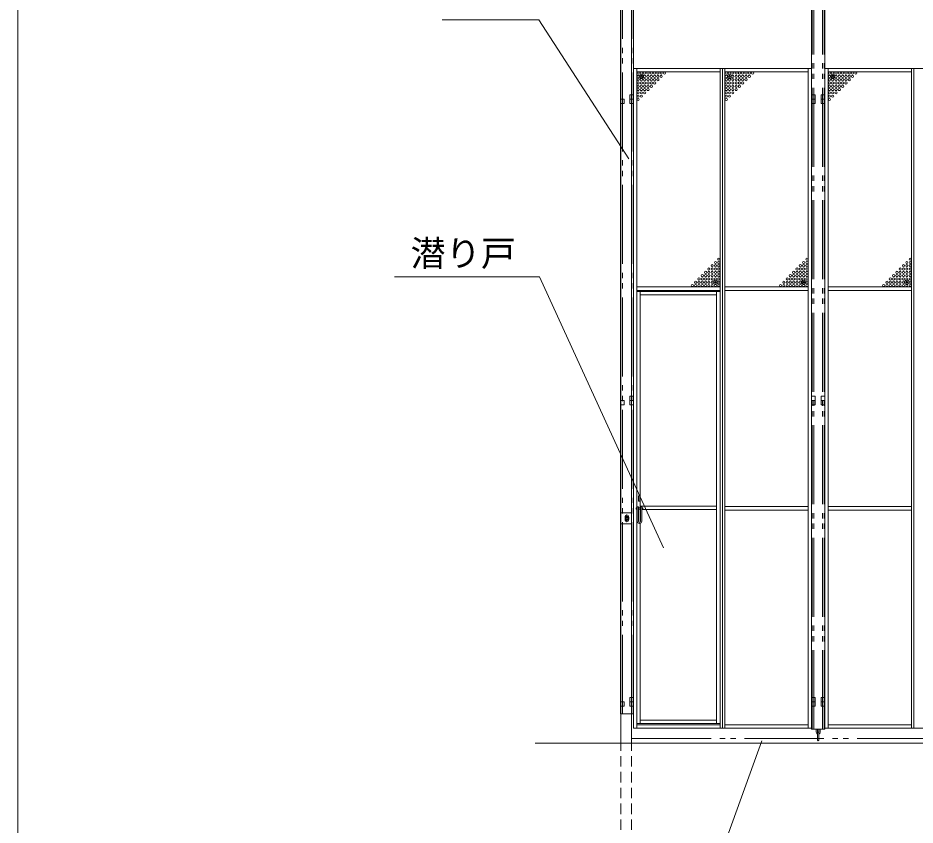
# Model space of a CAD drawing. Units: millimetres, scale not verified. Extents: x -9305 to 9305, y -6415 to 6415.
# Drawn here: x -9305 to -5223, y -3630 to 44 of the extents above; entities that cross this region are included whole.
import ezdxf
from ezdxf.enums import TextEntityAlignment as Align

# ---------------------------------------------------------------- set-up
doc = ezdxf.new("R2010")
doc.units = ezdxf.units.MM
doc.header["$LTSCALE"] = 40
doc.header["$PDMODE"] = 32
doc.header["$PDSIZE"] = 20
doc.linetypes.add('DASHED1', pattern=[1.8, 1.2, -0.6])
doc.linetypes.add('DOUBLE_CHAIN2', pattern=[12.8, 9, -1, 0.6, -0.6, 0.6, -1])
for name, color, linetype, lineweight in [('0-3_CLG-36', 134, 'Continuous', 18), ('0-7_TEXT', 134, 'Continuous', 18), ('0-8_ﾒッｼュﾊﾟﾈﾙ用ﾌﾞﾛッｸ', 134, 'Continuous', 18), ('0-A_図面枠', 134, 'Continuous', 18), ('0-B_寸法', 134, 'Continuous', 18)]:
    doc.layers.add(name, color=color, linetype=linetype, lineweight=lineweight)
doc.styles.add('ＭＳ ゴシック', font='')
doc.styles.get('ＭＳ ゴシック').set_extended_font_data('MS Gothic')

msp = doc.modelspace()

# ---------------------------------------------------------------- linework, layer by layer
at = {"layer": '0-3_CLG-36'}
for p, q in [((-6561.78, -3257.28), (-6561.78, 1165.85)), ((-6513.18, 1164.96), (-6513.18, -3257.28)), ((-5693.49, -3193.67), (-5693.49, 1026.12)), ((-5633.49, -3193.67), (-5633.49, 1026.12)), ((-6563.49, -3123.67), (-6563.49, 551.14)), ((-6503.49, 551.14), (-6503.49, -3123.67)), ((-6503.79, -185.87), (-5693.79, -185.87)), ((-6488.79, -3188.87), (-6488.79, -185.87)), ((-6488.79, -200.87), (-6109.79, -200.87)), ((-6109.79, -3188.87), (-6109.79, -185.87)), ((-6098.79, -3188.87), (-6098.79, -185.87)), ((-6087.79, -3188.87), (-6087.79, -185.87)), ((-6087.79, -200.87), (-5708.79, -200.87)), ((-5708.79, -3188.87), (-5708.79, -185.87)), ((-5693.79, -185.87), (-5693.79, -3188.87)), ((-5633.19, -185.87), (-4823.19, -185.87)), ((-5618.19, -3188.87), (-5618.19, -185.87)), ((-5618.19, -200.87), (-5239.19, -200.87)), ((-5239.19, -3188.87), (-5239.19, -185.87)), ((-5228.19, -3188.87), (-5228.19, -185.87)), ((-6503.79, -305.87), (-6520.79, -305.87)), ((-6520.79, -325.87), (-6503.49, -325.87)), ((-5633.19, -305.87), (-5650.19, -305.87)), ((-5650.19, -325.87), (-5633.19, -325.87)), ((-5693.49, -348.81), (-5693.49, -328.81)), ((-5633.49, -348.81), (-5633.49, -328.81)), ((-6488.79, -1179.87), (-6109.79, -1179.87)), ((-6087.79, -1179.87), (-5708.79, -1179.87)), ((-5618.19, -1179.87), (-5239.19, -1179.87)), ((-6488.79, -1195.87), (-6109.79, -1195.87)), ((-6488.79, -1200.51), (-6110.19, -1200.51)), ((-6473.59, -1200.51), (-6473.59, -2186.2)), ((-6473.59, -1215.51), (-6125.38, -1215.51)), ((-6125.38, -1200.51), (-6125.38, -3167.87)), ((-6110.19, -1197.51), (-6110.19, -3173.87)), ((-6087.79, -1195.87), (-5708.79, -1195.87)), ((-5618.19, -1195.87), (-5239.19, -1195.87)), ((-5693.49, -1698.74), (-5693.49, -1718.74)), ((-5633.49, -1698.74), (-5633.49, -1718.74)), ((-6486.76, -2191.26), (-6491.83, -2191.26)), ((-6481.7, -2186.2), (-6471.57, -2186.2)), ((-6471.57, -2191.26), (-6481.7, -2191.26)), ((-6473.59, -2178.09), (-6125.38, -2178.09)), ((-6473.59, -2191.26), (-6473.59, -2251.03)), ((-6473.59, -2193.29), (-6471.57, -2193.29)), ((-6466.5, -2186.2), (-6461.44, -2186.2)), ((-6125.38, -2193.29), (-6466.5, -2193.29)), ((-6087.79, -2179.87), (-5708.79, -2179.87)), ((-6087.79, -2195.87), (-5708.79, -2195.87)), ((-5618.19, -2179.87), (-5239.19, -2179.87)), ((-5618.19, -2195.87), (-5239.19, -2195.87)), ((-6540.99, -2225.85), (-6540.99, -2241.85)), ((-6525.99, -2225.85), (-6525.99, -2241.85)), ((-6473.59, -2256.64), (-6473.59, -3167.87)), ((-5693.49, -3068.67), (-5693.49, -3088.67)), ((-5633.49, -3068.67), (-5633.49, -3088.67)), ((-6488.79, -3167.87), (-6110.19, -3167.87)), ((-6488.79, -3173.87), (-6109.79, -3173.87)), ((-6473.59, -3152.87), (-6125.38, -3152.87)), ((-6087.79, -3173.87), (-5708.79, -3173.87)), ((-5618.19, -3173.87), (-5239.19, -3173.87)), ((-5693.49, -3193.88), (-5633.49, -3193.88)), ((-5671.99, -3193.88), (-5671.99, -3207.38)), ((-5666.99, -3193.88), (-5666.99, -3207.38)), ((-5665.99, -3208.38), (-5665.99, -3243.38)), ((-5660.99, -3208.38), (-5660.99, -3243.38)), ((-5659.99, -3193.88), (-5659.99, -3207.38)), ((-5654.99, -3193.88), (-5654.99, -3207.38)), ((-2443.16, -3257.28), (-6951.29, -3257.28)), ((-6561.78, -3243.76), (-6561.78, -3257.28)), ((-6513.18, -3243.76), (-6513.18, -3257.28))]:
    msp.add_line(p, q, dxfattribs=at)
at = {"layer": '0-3_CLG-36', "linetype": 'DOUBLE_CHAIN2'}
for p, q in [((-5691.19, -3193.67), (-5691.19, 1026.12)), ((-5683.49, -3193.67), (-5683.49, 1026.12)), ((-5643.49, -3193.67), (-5643.49, 1026.12)), ((-5635.79, -3193.67), (-5635.79, 1026.12)), ((-6561.19, -3123.67), (-6561.19, 551.14)), ((-6553.49, -3123.67), (-6553.49, 551.14)), ((-6513.49, -3123.67), (-6513.49, 551.14)), ((-6505.79, -3123.67), (-6505.79, 551.14)), ((-6503.49, -3123.85), (-6563.49, -3123.85))]:
    msp.add_line(p, q, dxfattribs=at)
at = {"layer": '0-3_CLG-36', "linetype": 'DASHED1'}
for p, q in [((-6561.78, -3243.76), (-6561.78, -4257.28)), ((-6513.18, -3243.76), (-6513.18, -4257.28))]:
    msp.add_line(p, q, dxfattribs=at)
at = {"layer": '0-3_CLG-36'}
for points in [[(-6503.79, -185.87), (-6503.79, -3188.87), (-5693.79, -3188.87)], [(-5633.19, -185.87), (-5633.19, -3188.87), (-4823.19, -3188.87)], [(-6563.49, -345.87), (-6546.19, -345.87), (-6546.19, -325.87), (-6563.49, -325.87)], [(-6503.49, -345.87), (-6520.79, -345.87), (-6520.79, -305.87)], [(-5693.79, -305.87), (-5676.79, -305.87), (-5676.79, -325.87), (-5693.79, -325.87)], [(-5676.79, -325.87), (-5676.79, -345.87), (-5693.49, -345.87)], [(-5650.19, -305.87), (-5650.19, -345.87), (-5633.49, -345.87)], [(-6563.49, -1717.37), (-6546.19, -1717.37), (-6546.19, -1697.37), (-6563.49, -1697.37)], [(-6503.79, -1677.37), (-6520.79, -1677.37), (-6520.79, -1697.37), (-6503.79, -1697.37)], [(-6503.49, -1717.37), (-6520.79, -1717.37), (-6520.79, -1697.37), (-6503.49, -1697.37)], [(-5693.79, -1677.37), (-5676.79, -1677.37), (-5676.79, -1697.37), (-5693.79, -1697.37)], [(-5693.49, -1717.37), (-5676.79, -1717.37), (-5676.79, -1697.37), (-5693.49, -1697.37)], [(-5633.19, -1677.37), (-5650.19, -1677.37), (-5650.19, -1697.37), (-5633.19, -1697.37)], [(-5633.49, -1717.37), (-5650.19, -1717.37), (-5650.19, -1697.37), (-5633.49, -1697.37)], [(-6491.83, -2191.26), (-6491.83, -2186.2), (-6486.76, -2186.2)], [(-6481.7, -2246.98), (-6481.7, -2181.13), (-6486.76, -2181.13), (-6486.76, -2246.98)], [(-6466.5, -2246.98), (-6466.5, -2181.13), (-6471.57, -2181.13), (-6471.57, -2246.98)], [(-6461.44, -2186.2), (-6461.44, -2191.26), (-6466.5, -2191.26)], [(-6563.49, -2258.85), (-6513.49, -2258.85), (-6513.49, -2208.85), (-6563.49, -2208.85)], [(-6503.79, -3068.87), (-6520.79, -3068.87), (-6520.79, -3048.87), (-6503.79, -3048.87)], [(-5693.79, -3068.87), (-5676.79, -3068.87), (-5676.79, -3048.87), (-5693.79, -3048.87)], [(-5633.19, -3068.87), (-5650.19, -3068.87), (-5650.19, -3048.87), (-5633.19, -3048.87)], [(-6563.49, -3088.87), (-6546.19, -3088.87), (-6546.19, -3068.87), (-6563.49, -3068.87)], [(-6503.49, -3088.87), (-6520.79, -3088.87), (-6520.79, -3068.87), (-6503.49, -3068.87)], [(-5693.49, -3088.87), (-5676.79, -3088.87), (-5676.79, -3068.87), (-5693.49, -3068.87)], [(-5633.49, -3088.87), (-5650.19, -3088.87), (-5650.19, -3068.87), (-5633.49, -3068.87)]]:
    msp.add_lwpolyline(points, dxfattribs=at)
for points in [[(-6475.62, -2130.48), (-6475.62, -2155.8), (-6480.68, -2155.8), (-6480.68, -2130.48)], [(-6541.99, -2238.62), (-6541.99, -2228.81), (-6533.49, -2223.9), (-6524.99, -2228.81), (-6524.99, -2238.62), (-6533.49, -2243.53)]]:
    msp.add_lwpolyline(points, close=True, dxfattribs=at)
for radius in [8.5, 5, 5, 4.19]:
    msp.add_circle((-6533.49, -2233.72), radius, dxfattribs=at)
for centre, radius, start, end in [((-6533.49, -2225.85), 7.5, 0, 180), ((-6533.49, -2241.85), 7.5, 180, 0), ((-6476.63, -2246.98), 10.13, 180, 0), ((-6476.63, -2246.98), 5.06, 180, 0), ((-5663.49, -3207.38), 8.5, 180, 252.895), ((-5663.49, -3207.38), 3.5, 180, 224.415), ((-5663.49, -3208.38), 2.5, 0, 180), ((-5663.49, -3207.38), 8.5, 287.105, 0), ((-5663.49, -3207.38), 3.5, 315.585, 0), ((-5663.49, -3243.38), 2.5, 180, 0)]:
    msp.add_arc(centre, radius, start, end, dxfattribs=at)
at = {"layer": '0-7_TEXT'}
for p, q in [((-7375.1, 35.94), (-6934.92, 35.94)), ((-6525.34, -597.39), (-6934.92, 35.94)), ((-7590.93, -1133.76), (-6932.15, -1133.76)), ((-6367.91, -2367.78), (-6932.15, -1133.76)), ((-5920.62, -3245.76), (-6410.88, -4607.44))]:
    msp.add_line(p, q, dxfattribs=at)
at = {"layer": '0-8_ﾒッｼュﾊﾟﾈﾙ用ﾌﾞﾛッｸ'}
for centre in [(-6482.79, -206.87), (-6467.79, -206.87), (-6452.79, -206.87), (-6437.79, -206.87), (-6422.79, -206.87), (-6407.79, -206.87), (-6392.79, -206.87), (-6377.79, -206.87), (-6362.79, -206.87), (-6081.79, -206.87), (-6066.79, -206.87), (-6051.79, -206.87), (-6036.79, -206.87), (-6021.79, -206.87), (-6006.79, -206.87), (-5991.79, -206.87), (-5976.79, -206.87), (-5961.79, -206.87), (-5612.19, -206.87), (-5597.19, -206.87), (-5582.19, -206.87), (-5567.19, -206.87), (-5552.19, -206.87), (-5537.19, -206.87), (-5522.19, -206.87), (-5507.19, -206.87), (-5492.19, -206.87), (-6482.79, -221.87), (-6482.79, -236.87), (-6467.79, -221.87), (-6467.79, -236.87), (-6452.79, -221.87), (-6452.79, -236.87), (-6437.79, -221.87), (-6437.79, -236.87), (-6422.79, -221.87), (-6422.79, -236.87), (-6407.79, -221.87), (-6407.79, -236.87), (-6392.79, -221.87), (-6392.79, -236.87), (-6377.79, -221.87), (-6081.79, -221.87), (-6081.79, -236.87), (-6066.79, -221.87), (-6066.79, -236.87), (-6051.79, -221.87), (-6051.79, -236.87), (-6036.79, -221.87), (-6036.79, -236.87), (-6021.79, -221.87), (-6021.79, -236.87), (-6006.79, -221.87), (-6006.79, -236.87), (-5991.79, -221.87), (-5991.79, -236.87), (-5976.79, -221.87), (-5612.19, -221.87), (-5612.19, -236.87), (-5597.19, -221.87), (-5597.19, -236.87), (-5582.19, -221.87), (-5582.19, -236.87), (-5567.19, -221.87), (-5567.19, -236.87), (-5552.19, -221.87), (-5552.19, -236.87), (-5537.19, -221.87), (-5537.19, -236.87), (-5522.19, -221.87), (-5522.19, -236.87), (-5507.19, -221.87), (-6482.79, -251.87), (-6482.79, -266.87), (-6482.79, -281.87), (-6467.79, -251.87), (-6467.79, -266.87), (-6467.79, -281.87), (-6452.79, -251.87), (-6452.79, -266.87), (-6452.79, -281.87), (-6437.79, -251.87), (-6437.79, -266.87), (-6437.79, -281.87), (-6422.79, -251.87), (-6422.79, -266.87), (-6407.79, -251.87), (-6081.79, -251.87), (-6081.79, -266.87), (-6081.79, -281.87), (-6066.79, -251.87), (-6066.79, -266.87), (-6066.79, -281.87), (-6051.79, -251.87), (-6051.79, -266.87), (-6051.79, -281.87), (-6036.79, -251.87), (-6036.79, -266.87), (-6036.79, -281.87), (-6021.79, -251.87), (-6021.79, -266.87), (-6006.79, -251.87), (-5612.19, -251.87), (-5612.19, -266.87), (-5612.19, -281.87), (-5597.19, -251.87), (-5597.19, -266.87), (-5597.19, -281.87), (-5582.19, -251.87), (-5582.19, -266.87), (-5582.19, -281.87), (-5567.19, -251.87), (-5567.19, -266.87), (-5567.19, -281.87), (-5552.19, -251.87), (-5552.19, -266.87), (-5537.19, -251.87), (-6482.79, -296.87), (-6482.79, -311.87), (-6482.79, -326.87), (-6467.79, -296.87), (-6467.79, -311.87), (-6452.79, -296.87), (-6081.79, -296.87), (-6081.79, -311.87), (-6081.79, -326.87), (-6066.79, -296.87), (-6066.79, -311.87), (-6051.79, -296.87), (-5612.19, -296.87), (-5612.19, -311.87), (-5612.19, -326.87), (-5597.19, -296.87), (-5597.19, -311.87), (-5582.19, -296.87), (-6115.79, -1053.87), (-5714.79, -1053.87), (-5245.19, -1053.87), (-6160.79, -1098.87), (-6145.79, -1083.87), (-6145.79, -1098.87), (-6130.79, -1068.87), (-6130.79, -1083.87), (-6130.79, -1098.87), (-6115.79, -1068.87), (-6115.79, -1083.87), (-6115.79, -1098.87), (-5759.79, -1098.87), (-5744.79, -1083.87), (-5744.79, -1098.87), (-5729.79, -1068.87), (-5729.79, -1083.87), (-5729.79, -1098.87), (-5714.79, -1068.87), (-5714.79, -1083.87), (-5714.79, -1098.87), (-5290.19, -1098.87), (-5275.19, -1083.87), (-5275.19, -1098.87), (-5260.19, -1068.87), (-5260.19, -1083.87), (-5260.19, -1098.87), (-5245.19, -1068.87), (-5245.19, -1083.87), (-5245.19, -1098.87), (-6205.79, -1143.87), (-6190.79, -1128.87), (-6190.79, -1143.87), (-6175.79, -1113.87), (-6175.79, -1128.87), (-6175.79, -1143.87), (-6160.79, -1113.87), (-6160.79, -1128.87), (-6160.79, -1143.87), (-6145.79, -1113.87), (-6145.79, -1128.87), (-6145.79, -1143.87), (-6130.79, -1113.87), (-6130.79, -1128.87), (-6130.79, -1143.87), (-6115.79, -1113.87), (-6115.79, -1128.87), (-6115.79, -1143.87), (-5804.79, -1143.87), (-5789.79, -1128.87), (-5789.79, -1143.87), (-5774.79, -1113.87), (-5774.79, -1128.87), (-5774.79, -1143.87), (-5759.79, -1113.87), (-5759.79, -1128.87), (-5759.79, -1143.87), (-5744.79, -1113.87), (-5744.79, -1128.87), (-5744.79, -1143.87), (-5729.79, -1113.87), (-5729.79, -1128.87), (-5729.79, -1143.87), (-5714.79, -1113.87), (-5714.79, -1128.87), (-5714.79, -1143.87), (-5335.19, -1143.87), (-5320.19, -1128.87), (-5320.19, -1143.87), (-5305.19, -1113.87), (-5305.19, -1128.87), (-5305.19, -1143.87), (-5290.19, -1113.87), (-5290.19, -1128.87), (-5290.19, -1143.87), (-5275.19, -1113.87), (-5275.19, -1128.87), (-5275.19, -1143.87), (-5260.19, -1113.87), (-5260.19, -1128.87), (-5260.19, -1143.87), (-5245.19, -1113.87), (-5245.19, -1128.87), (-5245.19, -1143.87), (-6235.79, -1173.87), (-6220.79, -1158.87), (-6220.79, -1173.87), (-6205.79, -1158.87), (-6205.79, -1173.87), (-6190.79, -1158.87), (-6190.79, -1173.87), (-6175.79, -1158.87), (-6175.79, -1173.87), (-6160.79, -1158.87), (-6160.79, -1173.87), (-6145.79, -1158.87), (-6145.79, -1173.87), (-6130.79, -1158.87), (-6130.79, -1173.87), (-6115.79, -1158.87), (-6115.79, -1173.87), (-5834.79, -1173.87), (-5819.79, -1158.87), (-5819.79, -1173.87), (-5804.79, -1158.87), (-5804.79, -1173.87), (-5789.79, -1158.87), (-5789.79, -1173.87), (-5774.79, -1158.87), (-5774.79, -1173.87), (-5759.79, -1158.87), (-5759.79, -1173.87), (-5744.79, -1158.87), (-5744.79, -1173.87), (-5729.79, -1158.87), (-5729.79, -1173.87), (-5714.79, -1158.87), (-5714.79, -1173.87), (-5365.19, -1173.87), (-5350.19, -1158.87), (-5350.19, -1173.87), (-5335.19, -1158.87), (-5335.19, -1173.87), (-5320.19, -1158.87), (-5320.19, -1173.87), (-5305.19, -1158.87), (-5305.19, -1173.87), (-5290.19, -1158.87), (-5290.19, -1173.87), (-5275.19, -1158.87), (-5275.19, -1173.87), (-5260.19, -1158.87), (-5260.19, -1173.87), (-5245.19, -1158.87), (-5245.19, -1173.87)]:
    msp.add_circle(centre, 5, dxfattribs=at)
for p in [(-6467.79, -221.87), (-6066.79, -221.87), (-5597.19, -221.87), (-6130.79, -1158.87), (-5729.79, -1158.87), (-5260.19, -1158.87)]:
    msp.add_point(p, dxfattribs=at)
at = {"layer": '0-A_図面枠'}
msp.add_lwpolyline([(-9304.61, -6414.98), (9304.61, -6414.98), (9304.61, 6414.98), (-9304.61, 6414.98)], close=True, dxfattribs=at)
at = {"layer": '0-B_寸法', "linetype": 'DOUBLE_CHAIN2'}
msp.add_line((-6510.22, -3236.01), (-3011.49, -3236.01), dxfattribs=at)

# ---------------------------------------------------------------- texts
at = {"layer": '0-7_TEXT', "style": 'ＭＳ ゴシック'}
msp.add_text('潜り戸', height=117.3, dxfattribs=at).set_placement((-7518.15, -1121.12), align=Align.BOTTOM_LEFT)

doc.saveas('drawing.dxf')
